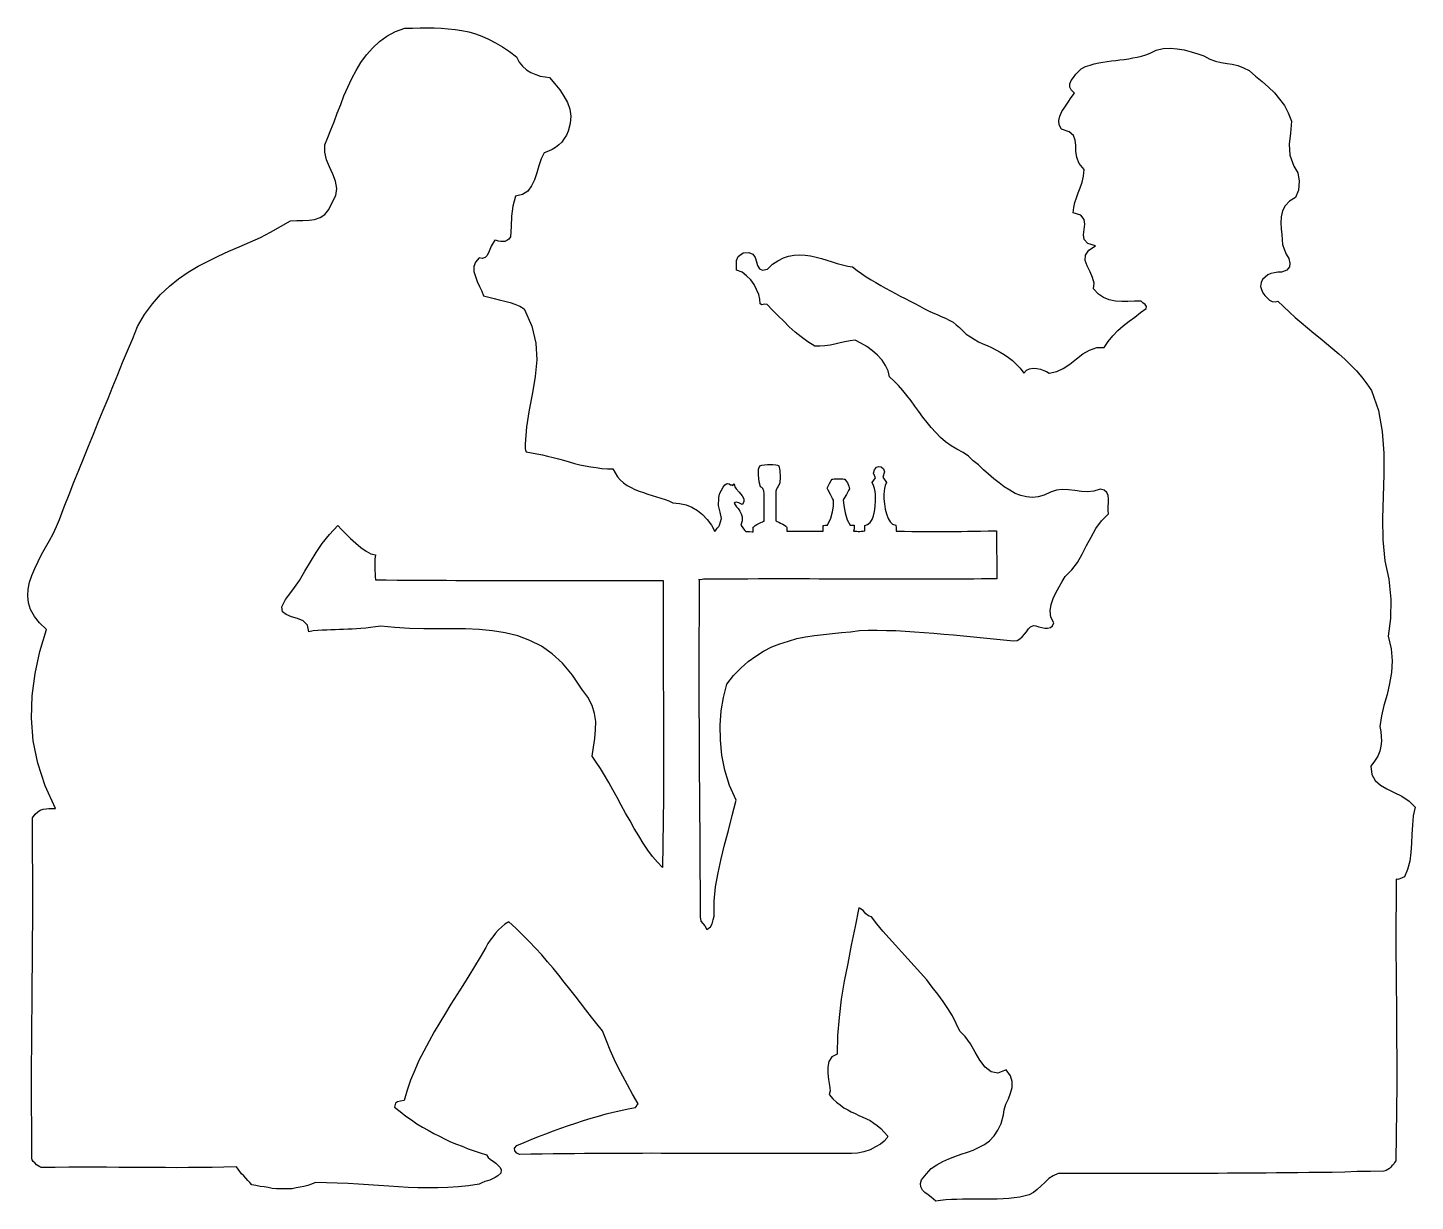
# Model space of a CAD drawing. Extents: x 689 to 850, y 113 to 249.
import ezdxf

# ---------------------------------------------------------------- set-up
doc = ezdxf.new("R2010")
doc.units = 0
doc.layers.add('7', color=7, linetype='CONTINUOUS')

msp = doc.modelspace()

# ---------------------------------------------------------------- linework, layer by layer
at = {"layer": '7', "linetype": 'CONTINUOUS'}
for points in [[(772.36, 194.33), (772.36, 194.33), (772.32, 194.29), (772.28, 194.17), (772.16, 194.01), (771.8, 194.21), (771.51, 194.29), (771.35, 194.25), (771.23, 194.17), (771.35, 193.97), (771.51, 193.73), (771.71, 193.53), (771.92, 193.24), (772.08, 192.92), (772.16, 192.56), (772.16, 192.11), (772.04, 191.59), (772.16, 191.42), (772.32, 191.18), (772.48, 190.98), (772.61, 190.86), (772.73, 190.86), (773.05, 190.86), (773.33, 190.82), (773.45, 190.82), (773.45, 190.94), (773.45, 191.14), (773.45, 191.3), (773.45, 191.38), (773.53, 191.42), (773.7, 191.55), (773.9, 191.67), (774.1, 191.79), (774.34, 191.91), (774.55, 191.99), (774.67, 192.07), (774.75, 192.07), (774.75, 193.48), (774.75, 194.58), (774.75, 195.3), (774.71, 195.59), (774.63, 195.75), (774.59, 195.87), (774.46, 195.99), (774.3, 196.07), (774.14, 196.64), (774.06, 197.45), (774.06, 198.13), (774.22, 198.5), (774.46, 198.58), (774.79, 198.62), (775.11, 198.66), (775.48, 198.66), (775.76, 198.66), (776.08, 198.62), (776.28, 198.58), (776.44, 198.5), (776.57, 197.97), (776.61, 197.2), (776.57, 196.52), (776.37, 196.11), (776.32, 196.07), (776.24, 195.95), (776.16, 195.79), (776.08, 195.55), (776.08, 195.02), (776.08, 193.85), (776.08, 192.68), (776.08, 192.15), (776.12, 192.11), (776.24, 192.03), (776.44, 191.95), (776.65, 191.83), (776.89, 191.71), (777.09, 191.59), (777.25, 191.5), (777.33, 191.42), (777.38, 191.34), (777.38, 191.14), (777.38, 190.98), (777.38, 190.9), (777.74, 190.9), (778.18, 190.9), (778.75, 190.9), (779.36, 190.9), (779.96, 190.9), (780.57, 190.9), (781.13, 190.9), (781.58, 190.9), (781.58, 190.98), (781.58, 191.22), (781.58, 191.42), (781.58, 191.55), (781.66, 191.55), (781.82, 191.59), (782.02, 191.59), (782.11, 191.59), (782.47, 192.43), (782.67, 193.16), (782.79, 193.81), (782.79, 194.5), (782.67, 194.7), (782.43, 195.18), (782.19, 195.67), (782.06, 195.91), (782.15, 196.07), (782.35, 196.44), (782.51, 196.8), (782.63, 196.96), (782.71, 196.96), (782.87, 197), (783.12, 197), (783.4, 197), (783.64, 197), (783.88, 197), (784.05, 196.96), (784.13, 196.96), (784.21, 196.84), (784.41, 196.52), (784.57, 196.15), (784.65, 195.83), (784.53, 195.63), (784.29, 195.18), (784.05, 194.74), (783.92, 194.54), (784, 193.89), (784.17, 193.04), (784.37, 192.23), (784.73, 191.59), (785.18, 191.59), (785.18, 191.5), (785.18, 191.34), (785.18, 191.14), (785.14, 190.9), (785.26, 190.9), (785.38, 190.9), (785.5, 190.9), (785.66, 190.86), (785.86, 190.86), (786.03, 190.9), (786.23, 190.9), (786.43, 190.94), (786.43, 191.1), (786.43, 191.3), (786.43, 191.5), (786.43, 191.55), (786.75, 191.67), (787.04, 191.91), (787.28, 192.27), (787.44, 192.68), (787.56, 193.2), (787.64, 193.77), (787.68, 194.46), (787.68, 195.18), (787.64, 195.51), (787.56, 195.87), (787.44, 196.23), (787.28, 196.56), (787.68, 197.12), (787.44, 197.65), (787.56, 198.05), (787.81, 198.34), (788.05, 198.42), (788.33, 198.38), (788.61, 198.17), (788.73, 197.81), (788.53, 197.2), (788.94, 196.56), (788.82, 196.23), (788.73, 195.87), (788.69, 195.55), (788.65, 195.18), (788.65, 194.66), (788.73, 194.09), (788.82, 193.48), (788.94, 192.92), (789.14, 192.39), (789.38, 191.99), (789.67, 191.71), (790.03, 191.62), (790.03, 191.55), (790.07, 191.34), (790.07, 191.1), (790.07, 190.9), (791.04, 190.9), (791.89, 190.86), (792.66, 190.86), (793.38, 190.86), (794.07, 190.86), (794.68, 190.86), (795.28, 190.86), (795.85, 190.86), (796.46, 190.86), (797.06, 190.86), (797.67, 190.86), (798.36, 190.9), (799.08, 190.9), (799.89, 190.9), (800.78, 190.94), (801.75, 190.94), (801.79, 185.36), (800.9, 185.36), (800.01, 185.36), (799.12, 185.32), (798.23, 185.32), (797.31, 185.32), (796.38, 185.32), (795.45, 185.32), (794.52, 185.32), (793.55, 185.32), (792.62, 185.32), (791.6, 185.32), (790.63, 185.32), (789.62, 185.32), (788.61, 185.32), (787.6, 185.32), (786.55, 185.32), (785.5, 185.32), (784.41, 185.32), (783.36, 185.32), (782.23, 185.32), (781.13, 185.32), (780, 185.36), (778.83, 185.36), (777.66, 185.36), (776.49, 185.36), (775.27, 185.36), (774.06, 185.36), (772.85, 185.32), (771.55, 185.32), (770.3, 185.32), (769.01, 185.32), (767.67, 185.32), (767.51, 185.28), (767.31, 185.24), (767.19, 185.24), (767.19, 185.32), (767.15, 174.24), (767.19, 164.06), (767.27, 154.72), (767.31, 146.07), (767.39, 145.58), (767.59, 145.3), (767.84, 145.02), (768.08, 144.61), (768.48, 144.9), (768.68, 145.26), (768.81, 145.7), (768.93, 146.15), (768.93, 147.89), (769.09, 149.54), (769.37, 151.2), (769.73, 152.82), (770.14, 154.44), (770.58, 156.09), (771.03, 157.83), (771.47, 159.65), (770.7, 161.35), (770.18, 163.13), (769.82, 164.87), (769.65, 166.6), (769.61, 168.34), (769.73, 170), (770.02, 171.58), (770.38, 173.11), (771.19, 174.12), (772.04, 174.97), (772.89, 175.74), (773.78, 176.39), (774.67, 176.95), (775.64, 177.44), (776.57, 177.8), (777.58, 178.13), (778.55, 178.41), (779.56, 178.61), (780.57, 178.77), (781.62, 178.89), (782.67, 179.02), (783.72, 179.14), (784.77, 179.22), (785.82, 179.34), (786.84, 179.38), (787.89, 179.38), (788.94, 179.34), (790.03, 179.34), (791.12, 179.26), (792.21, 179.22), (793.34, 179.14), (794.47, 179.05), (795.61, 178.93), (796.74, 178.85), (797.91, 178.73), (799.08, 178.61), (800.22, 178.49), (801.39, 178.37), (802.56, 178.29), (803.73, 178.17), (804.14, 178.21), (804.46, 178.37), (804.74, 178.61), (804.99, 178.93), (805.23, 179.22), (805.47, 179.54), (805.71, 179.78), (806.04, 179.94), (806.32, 179.9), (806.68, 179.78), (807.01, 179.7), (807.37, 179.62), (807.69, 179.62), (808.02, 179.7), (808.26, 179.9), (808.42, 180.23), (808.06, 180.91), (807.98, 181.64), (808.1, 182.37), (808.34, 183.06), (808.66, 183.74), (809.03, 184.43), (809.39, 185.04), (809.72, 185.64), (810.52, 186.41), (811.17, 187.26), (811.7, 188.23), (812.22, 189.24), (812.75, 190.21), (813.31, 191.22), (813.96, 192.11), (814.77, 192.92), (814.73, 193.32), (814.73, 193.77), (814.77, 194.21), (814.77, 194.66), (814.73, 195.06), (814.57, 195.39), (814.28, 195.67), (813.8, 195.79), (813.07, 195.55), (812.34, 195.47), (811.62, 195.51), (810.85, 195.63), (810.12, 195.71), (809.39, 195.75), (808.71, 195.67), (808.02, 195.43), (807.29, 195.1), (806.6, 194.9), (805.92, 194.82), (805.23, 194.9), (804.58, 195.06), (803.93, 195.3), (803.29, 195.67), (802.64, 196.07), (802.04, 196.52), (801.43, 197), (800.82, 197.53), (800.22, 198.05), (799.65, 198.62), (799.04, 199.1), (798.48, 199.63), (797.87, 200.07), (797.14, 200.44), (796.46, 200.84), (795.81, 201.29), (795.24, 201.81), (794.68, 202.38), (794.15, 202.94), (793.67, 203.55), (793.18, 204.16), (792.7, 204.8), (792.25, 205.45), (791.81, 206.06), (791.32, 206.66), (790.84, 207.27), (790.35, 207.84), (789.83, 208.36), (789.3, 208.85), (789.14, 209.53), (788.86, 210.18), (788.45, 210.79), (787.93, 211.35), (787.32, 211.88), (786.67, 212.36), (785.99, 212.77), (785.3, 213.13), (784.73, 213.05), (784.13, 212.93), (783.56, 212.81), (782.95, 212.65), (782.39, 212.53), (781.78, 212.45), (781.22, 212.4), (780.61, 212.4), (779.8, 212.93), (779.03, 213.5), (778.35, 214.06), (777.66, 214.67), (777.01, 215.32), (776.37, 215.96), (775.72, 216.61), (775.07, 217.25), (774.83, 217.3), (774.63, 217.25), (774.46, 217.22), (774.26, 217.34), (774.22, 217.86), (774.1, 218.43), (773.86, 218.99), (773.57, 219.6), (773.17, 220.13), (772.69, 220.61), (772.16, 221.02), (771.51, 221.26), (771.51, 221.86), (771.51, 222.39), (771.71, 222.83), (772.28, 223.28), (772.97, 223.32), (773.41, 223.12), (773.7, 222.71), (773.86, 222.23), (773.98, 221.78), (774.18, 221.42), (774.55, 221.26), (775.11, 221.38), (775.72, 221.95), (776.32, 222.35), (776.97, 222.67), (777.58, 222.87), (778.22, 223), (778.87, 223.04), (779.52, 223), (780.12, 222.92), (780.77, 222.75), (781.42, 222.59), (782.02, 222.43), (782.63, 222.23), (783.24, 222.03), (783.84, 221.86), (784.45, 221.7), (785.02, 221.62), (785.54, 221.22), (786.07, 220.85), (786.59, 220.49), (787.16, 220.13), (787.72, 219.8), (788.29, 219.48), (788.86, 219.16), (789.42, 218.83), (789.99, 218.55), (790.55, 218.23), (791.12, 217.94), (791.69, 217.66), (792.25, 217.38), (792.82, 217.05), (793.38, 216.77), (793.91, 216.49), (794.35, 216.29), (794.84, 216.08), (795.32, 215.88), (795.81, 215.68), (796.25, 215.44), (796.7, 215.19), (797.06, 214.91), (797.43, 214.59), (797.83, 214.18), (798.23, 213.82), (798.72, 213.5), (799.16, 213.21), (799.65, 212.93), (800.14, 212.69), (800.66, 212.49), (801.15, 212.24), (801.67, 212), (802.16, 211.72), (802.64, 211.43), (803.13, 211.11), (803.61, 210.75), (804.06, 210.3), (804.5, 209.86), (804.91, 209.29), (805.23, 209.62), (805.59, 209.78), (806, 209.86), (806.44, 209.82), (806.85, 209.74), (807.25, 209.58), (807.57, 209.45), (807.86, 209.29), (808.75, 209.45), (809.51, 209.82), (810.28, 210.34), (811.05, 210.95), (811.78, 211.51), (812.55, 211.96), (813.39, 212.24), (814.28, 212.24), (814.73, 212.97), (815.25, 213.62), (815.86, 214.22), (816.47, 214.79), (817.15, 215.32), (817.84, 215.8), (818.49, 216.33), (819.13, 216.81), (819.18, 217.01), (819.01, 217.25), (818.77, 217.46), (818.57, 217.66), (817.8, 217.66), (817.03, 217.62), (816.31, 217.62), (815.58, 217.66), (814.85, 217.82), (814.2, 218.06), (813.6, 218.47), (813.03, 219.07), (813.11, 219.72), (812.91, 220.41), (812.63, 221.06), (812.3, 221.74), (812.06, 222.39), (812.1, 223), (812.47, 223.56), (813.27, 224.09), (812.38, 224.37), (811.94, 224.82), (811.86, 225.34), (811.94, 225.99), (812.02, 226.59), (811.94, 227.16), (811.53, 227.65), (810.65, 227.93), (810.73, 228.53), (810.85, 229.1), (811.05, 229.67), (811.25, 230.23), (811.49, 230.84), (811.7, 231.49), (811.86, 232.17), (811.94, 232.94), (811.37, 233.67), (811.09, 234.36), (810.97, 235.08), (810.97, 235.77), (810.89, 236.38), (810.69, 236.9), (810.2, 237.35), (809.31, 237.63), (809.03, 238.16), (808.99, 238.64), (809.11, 239.17), (809.35, 239.69), (809.67, 240.22), (810.08, 240.78), (810.44, 241.31), (810.81, 241.84), (810.44, 242.2), (810.28, 242.52), (810.28, 242.93), (810.44, 243.29), (810.69, 243.65), (810.97, 244.02), (811.29, 244.34), (811.58, 244.66), (812.1, 244.91), (812.63, 245.07), (813.11, 245.23), (813.64, 245.35), (814.12, 245.43), (814.61, 245.51), (815.13, 245.59), (815.62, 245.63), (816.1, 245.72), (816.59, 245.76), (817.11, 245.84), (817.6, 245.92), (818.08, 246), (818.61, 246.12), (819.09, 246.28), (819.62, 246.48), (820.31, 246.81), (821.12, 247.01), (821.92, 247.05), (822.73, 246.97), (823.58, 246.85), (824.39, 246.64), (825.16, 246.4), (825.85, 246.16), (826.53, 245.8), (827.22, 245.55), (827.87, 245.39), (828.55, 245.27), (829.16, 245.19), (829.81, 245.03), (830.45, 244.79), (831.1, 244.46), (831.87, 243.82), (832.64, 243.17), (833.37, 242.52), (834.05, 241.87), (834.66, 241.15), (835.23, 240.38), (835.67, 239.53), (836.03, 238.56), (835.91, 237.19), (835.75, 235.89), (835.83, 234.64), (836.32, 233.35), (836.76, 232.58), (836.92, 231.61), (836.84, 230.56), (836.52, 229.71), (835.79, 229.26), (835.3, 228.74), (834.98, 228.13), (834.82, 227.44), (834.78, 226.76), (834.82, 226.07), (834.9, 225.38), (834.94, 224.78), (834.98, 224.25), (835.18, 223.68), (835.43, 223.12), (835.71, 222.59), (835.83, 222.07), (835.79, 221.62), (835.51, 221.26), (834.86, 221.02), (834.46, 221.02), (834.05, 220.93), (833.65, 220.85), (833.28, 220.69), (832.96, 220.45), (832.68, 220.17), (832.52, 219.8), (832.43, 219.36), (832.56, 218.99), (832.72, 218.63), (832.92, 218.31), (833.2, 218.02), (833.49, 217.78), (833.81, 217.62), (834.13, 217.58), (834.46, 217.66), (835.1, 217.01), (835.79, 216.37), (836.48, 215.76), (837.16, 215.15), (837.89, 214.55), (838.62, 213.94), (839.39, 213.33), (840.12, 212.73), (840.84, 212.12), (841.53, 211.51), (842.26, 210.87), (842.95, 210.22), (843.59, 209.53), (844.2, 208.81), (844.81, 208.04), (845.33, 207.27), (846.14, 204.93), (846.58, 202.5), (846.79, 199.99), (846.79, 197.49), (846.71, 194.94), (846.62, 192.39), (846.67, 189.89), (846.87, 187.46), (847.35, 185.32), (847.59, 183.01), (847.56, 180.75), (847.27, 178.69), (847.63, 177.24), (847.76, 175.82), (847.68, 174.49), (847.43, 173.19), (847.15, 171.9), (846.79, 170.65), (846.5, 169.43), (846.3, 168.18), (846.42, 167.61), (846.46, 167.05), (846.5, 166.48), (846.42, 165.92), (846.3, 165.31), (846.06, 164.74), (845.7, 164.18), (845.25, 163.57), (845.37, 162.6), (845.78, 161.91), (846.38, 161.39), (847.11, 160.94), (847.96, 160.54), (848.85, 160.1), (849.7, 159.53), (850.43, 158.8), (850.18, 157.79), (850.1, 156.74), (850.02, 155.69), (849.98, 154.6), (849.9, 153.55), (849.78, 152.54), (849.54, 151.56), (849.17, 150.72), (848.89, 150.59), (848.65, 150.47), (848.4, 150.39), (848.2, 150.43), (848.16, 142.83), (848.24, 134.91), (848.28, 126.58), (848.16, 117.69), (848, 117.49), (847.88, 117.28), (847.72, 117.12), (847.59, 116.96), (847.43, 116.8), (847.23, 116.68), (847.03, 116.56), (846.79, 116.48), (845.21, 116.44), (843.67, 116.44), (842.22, 116.39), (840.76, 116.35), (839.39, 116.35), (838.05, 116.35), (836.76, 116.31), (835.51, 116.31), (834.29, 116.31), (833.08, 116.27), (831.95, 116.27), (830.82, 116.27), (829.69, 116.27), (828.59, 116.27), (827.5, 116.23), (826.45, 116.23), (825.4, 116.23), (824.35, 116.23), (823.3, 116.23), (822.29, 116.23), (821.24, 116.23), (820.19, 116.23), (819.13, 116.23), (818.08, 116.23), (817.03, 116.23), (815.94, 116.23), (814.81, 116.23), (813.68, 116.23), (812.55, 116.23), (811.37, 116.23), (810.16, 116.23), (808.91, 116.23), (808.34, 115.95), (807.82, 115.63), (807.37, 115.18), (806.93, 114.78), (806.48, 114.37), (806.04, 114.01), (805.55, 113.73), (805.07, 113.61), (804.46, 113.48), (803.81, 113.4), (803.17, 113.32), (802.52, 113.28), (801.83, 113.24), (801.19, 113.24), (800.5, 113.24), (799.81, 113.24), (799.12, 113.24), (798.44, 113.24), (797.79, 113.24), (797.14, 113.2), (796.5, 113.2), (795.85, 113.16), (795.24, 113.08), (794.68, 113), (794.44, 113.24), (794.15, 113.48), (793.79, 113.73), (793.42, 114.01), (793.14, 114.29), (792.94, 114.66), (792.9, 115.06), (793.02, 115.5), (793.59, 116.19), (794.15, 116.8), (794.8, 117.24), (795.49, 117.61), (796.21, 117.93), (796.9, 118.21), (797.63, 118.46), (798.36, 118.7), (799.04, 118.94), (799.73, 119.27), (800.34, 119.59), (800.94, 120.03), (801.47, 120.6), (801.91, 121.25), (802.28, 122.05), (802.56, 123.03), (802.64, 123.63), (802.84, 124.28), (803.13, 124.92), (803.37, 125.57), (803.57, 126.22), (803.57, 126.91), (803.37, 127.59), (802.88, 128.28), (801.91, 127.88), (801.11, 128.04), (800.42, 128.6), (799.81, 129.41), (799.25, 130.34), (798.72, 131.31), (798.11, 132.16), (797.47, 132.77), (797.06, 133.66), (796.62, 134.55), (796.09, 135.39), (795.53, 136.24), (794.92, 137.09), (794.27, 137.9), (793.63, 138.75), (792.9, 139.56), (792.17, 140.37), (791.44, 141.18), (790.72, 141.98), (789.99, 142.79), (789.26, 143.6), (788.53, 144.41), (787.85, 145.26), (787.2, 146.07), (786.96, 146.15), (786.75, 146.27), (786.55, 146.43), (786.39, 146.59), (786.23, 146.8), (786.07, 146.92), (785.9, 147.04), (785.74, 147.12), (785.3, 144.94), (784.85, 142.79), (784.45, 140.65), (784.05, 138.59), (783.68, 136.49), (783.44, 134.38), (783.28, 132.28), (783.24, 130.1), (782.59, 129.78), (782.27, 129.25), (782.15, 128.6), (782.15, 127.88), (782.23, 127.15), (782.35, 126.46), (782.39, 125.85), (782.31, 125.41), (782.71, 124.92), (783.16, 124.52), (783.56, 124.2), (784, 123.87), (784.45, 123.63), (784.85, 123.39), (785.3, 123.19), (785.74, 122.98), (786.19, 122.78), (786.63, 122.58), (787.04, 122.38), (787.48, 122.09), (787.89, 121.81), (788.29, 121.45), (788.69, 121.04), (789.1, 120.56), (788.98, 120.32), (788.69, 119.99), (788.25, 119.63), (787.68, 119.31), (787.04, 118.98), (786.31, 118.74), (785.58, 118.58), (784.89, 118.54), (783.4, 118.54), (781.94, 118.54), (780.57, 118.54), (779.19, 118.54), (777.86, 118.54), (776.57, 118.54), (775.31, 118.54), (774.1, 118.54), (772.89, 118.54), (771.71, 118.54), (770.54, 118.54), (769.41, 118.54), (768.28, 118.54), (767.15, 118.54), (766.06, 118.54), (764.97, 118.54), (763.87, 118.54), (762.78, 118.54), (761.69, 118.58), (760.6, 118.54), (759.51, 118.54), (758.42, 118.54), (757.29, 118.54), (756.15, 118.54), (755.02, 118.54), (753.85, 118.54), (752.68, 118.5), (751.46, 118.5), (750.21, 118.5), (748.92, 118.46), (747.62, 118.46), (746.29, 118.42), (745.97, 118.58), (745.76, 118.86), (745.72, 119.18), (745.97, 119.47), (746.82, 119.83), (747.66, 120.16), (748.51, 120.52), (749.36, 120.84), (750.25, 121.17), (751.1, 121.49), (751.99, 121.81), (752.84, 122.09), (753.73, 122.38), (754.62, 122.66), (755.47, 122.9), (756.36, 123.15), (757.2, 123.35), (758.09, 123.55), (758.94, 123.75), (759.79, 123.91), (759.91, 124.04), (759.95, 124.16), (759.99, 124.24), (760.07, 124.32), (759.43, 125.45), (758.86, 126.54), (758.3, 127.55), (757.77, 128.56), (757.29, 129.53), (756.84, 130.58), (756.4, 131.64), (755.95, 132.81), (755.3, 133.62), (754.66, 134.42), (754.01, 135.27), (753.4, 136.08), (752.76, 136.89), (752.15, 137.66), (751.5, 138.47), (750.86, 139.28), (750.21, 140.08), (749.56, 140.85), (748.88, 141.66), (748.15, 142.43), (747.42, 143.2), (746.65, 143.97), (745.88, 144.73), (745.04, 145.5), (744.59, 145.22), (744.23, 144.9), (743.82, 144.53), (743.5, 144.17), (743.18, 143.76), (742.89, 143.36), (742.61, 142.95), (742.37, 142.51), (741.72, 141.38), (741.07, 140.29), (740.39, 139.2), (739.7, 138.1), (739.01, 137.01), (738.33, 135.92), (737.68, 134.87), (737.03, 133.78), (736.38, 132.69), (735.78, 131.6), (735.17, 130.46), (734.61, 129.37), (734.12, 128.24), (733.64, 127.07), (733.23, 125.9), (732.87, 124.72), (732.46, 124.64), (732.1, 124.56), (731.86, 124.4), (731.78, 123.95), (732.42, 123.43), (733.07, 122.9), (733.72, 122.46), (734.36, 122.01), (735.01, 121.61), (735.66, 121.25), (736.35, 120.88), (736.99, 120.56), (737.64, 120.23), (738.28, 119.91), (738.97, 119.63), (739.62, 119.39), (740.31, 119.1), (741.03, 118.86), (741.72, 118.62), (742.45, 118.38), (742.65, 118.09), (742.93, 117.85), (743.22, 117.65), (743.54, 117.41), (743.82, 117.16), (744.03, 116.92), (744.15, 116.64), (744.11, 116.27), (743.78, 115.95), (743.46, 115.75), (743.14, 115.59), (742.85, 115.46), (742.57, 115.38), (742.25, 115.3), (741.92, 115.14), (741.6, 114.98), (740.35, 114.78), (739.17, 114.66), (737.96, 114.58), (736.79, 114.54), (735.66, 114.54), (734.49, 114.54), (733.35, 114.58), (732.22, 114.66), (731.09, 114.74), (729.92, 114.82), (728.75, 114.9), (727.57, 114.98), (726.36, 115.06), (725.11, 115.1), (723.85, 115.14), (722.56, 115.18), (722.11, 114.98), (721.67, 114.82), (721.22, 114.7), (720.78, 114.62), (720.34, 114.54), (719.85, 114.45), (719.41, 114.45), (718.96, 114.45), (718.48, 114.45), (718.03, 114.45), (717.55, 114.49), (717.06, 114.58), (716.62, 114.66), (716.13, 114.7), (715.65, 114.82), (715.16, 114.9), (714.96, 115.18), (714.72, 115.43), (714.47, 115.67), (714.23, 115.95), (713.99, 116.19), (713.79, 116.44), (713.59, 116.72), (713.38, 117), (711.93, 116.96), (710.55, 116.92), (709.18, 116.92), (707.8, 116.92), (706.47, 116.88), (705.14, 116.92), (703.76, 116.92), (702.43, 116.92), (701.09, 116.92), (699.72, 116.92), (698.3, 116.96), (696.89, 116.96), (695.39, 116.96), (693.9, 116.96), (692.32, 116.92), (690.7, 116.92), (690.54, 117), (690.34, 117.12), (690.14, 117.24), (689.94, 117.45), (689.77, 117.61), (689.65, 117.81), (689.61, 118.01), (689.61, 118.17), (689.57, 127.63), (689.65, 137.09), (689.73, 146.92), (689.69, 157.59), (689.98, 157.99), (690.3, 158.28), (690.58, 158.48), (690.91, 158.6), (691.27, 158.64), (691.59, 158.68), (691.96, 158.68), (692.36, 158.68), (691.15, 161.31), (690.3, 163.94), (689.77, 166.52), (689.57, 169.15), (689.65, 171.78), (689.98, 174.36), (690.54, 176.91), (691.31, 179.46), (690.5, 180.23), (689.9, 181), (689.45, 181.8), (689.21, 182.57), (689.13, 183.38), (689.17, 184.15), (689.33, 184.96), (689.61, 185.76), (689.94, 186.57), (690.34, 187.38), (690.74, 188.19), (691.19, 189), (691.67, 189.81), (692.08, 190.61), (692.48, 191.46), (692.81, 192.27), (693.37, 193.73), (693.94, 195.18), (694.5, 196.6), (695.07, 198.01), (695.64, 199.43), (696.2, 200.8), (696.77, 202.18), (697.33, 203.59), (697.9, 204.97), (698.47, 206.34), (699.03, 207.72), (699.6, 209.13), (700.16, 210.5), (700.73, 211.88), (701.34, 213.29), (701.9, 214.71), (702.71, 216.08), (703.64, 217.34), (704.57, 218.43), (705.62, 219.4), (706.67, 220.25), (707.76, 221.02), (708.94, 221.7), (710.11, 222.31), (711.28, 222.87), (712.49, 223.44), (713.71, 223.97), (714.96, 224.49), (716.17, 225.06), (717.34, 225.66), (718.52, 226.31), (719.69, 227), (720.42, 227.04), (721.1, 227.04), (721.83, 227.08), (722.48, 227.16), (723.13, 227.36), (723.65, 227.73), (724.14, 228.29), (724.5, 229.1), (724.94, 229.95), (725.07, 230.76), (724.9, 231.61), (724.58, 232.42), (724.22, 233.26), (723.85, 234.07), (723.65, 234.96), (723.65, 235.81), (724.02, 236.66), (724.38, 237.55), (724.74, 238.48), (725.11, 239.49), (725.51, 240.5), (725.88, 241.51), (726.32, 242.52), (726.8, 243.53), (727.29, 244.46), (727.86, 245.39), (728.5, 246.28), (729.23, 247.09), (730, 247.82), (730.89, 248.46), (731.86, 248.99), (732.95, 249.39), (733.84, 249.39), (734.73, 249.43), (735.58, 249.43), (736.38, 249.43), (737.19, 249.39), (738, 249.31), (738.81, 249.23), (739.58, 249.11), (740.39, 248.95), (741.16, 248.71), (741.92, 248.46), (742.69, 248.1), (743.5, 247.7), (744.31, 247.21), (745.12, 246.69), (745.93, 246.04), (746.25, 245.43), (746.65, 244.95), (747.1, 244.54), (747.62, 244.22), (748.19, 243.98), (748.71, 243.82), (749.28, 243.73), (749.77, 243.65), (750.41, 242.93), (750.98, 242.2), (751.46, 241.47), (751.87, 240.74), (752.15, 239.98), (752.27, 239.17), (752.19, 238.32), (751.95, 237.43), (751.75, 236.94), (751.5, 236.54), (751.22, 236.13), (750.86, 235.81), (750.49, 235.53), (750.09, 235.29), (749.65, 235.08), (749.16, 234.88), (748.8, 234.19), (748.55, 233.39), (748.31, 232.58), (748.03, 231.77), (747.7, 231.04), (747.26, 230.43), (746.65, 230.03), (745.84, 229.87), (745.52, 228.7), (745.36, 227.52), (745.32, 226.31), (745.24, 225.14), (745.04, 224.85), (744.83, 224.69), (744.59, 224.57), (744.35, 224.57), (744.11, 224.57), (743.86, 224.61), (743.62, 224.69), (743.42, 224.73), (743.22, 224.41), (743.01, 224.05), (742.85, 223.64), (742.69, 223.28), (742.49, 222.92), (742.29, 222.71), (741.96, 222.59), (741.6, 222.67), (741.16, 222.19), (740.99, 221.66), (740.99, 221.1), (741.16, 220.53), (741.36, 219.92), (741.64, 219.36), (741.92, 218.79), (742.12, 218.27), (742.73, 218.1), (743.34, 217.94), (743.94, 217.82), (744.59, 217.66), (745.2, 217.5), (745.76, 217.3), (746.33, 217.05), (746.85, 216.77), (747.74, 214.75), (748.19, 212.77), (748.31, 210.83), (748.11, 208.89), (747.79, 206.99), (747.42, 205.01), (747.1, 203.03), (746.94, 201.01), (746.94, 200.72), (746.94, 200.52), (746.98, 200.32), (747.06, 200.12), (747.7, 200.03), (748.31, 199.91), (748.96, 199.79), (749.56, 199.63), (750.21, 199.47), (750.82, 199.31), (751.42, 199.15), (752.07, 198.98), (752.68, 198.78), (753.32, 198.62), (753.93, 198.5), (754.58, 198.38), (755.22, 198.3), (755.87, 198.21), (756.52, 198.17), (757.16, 198.17), (757.41, 197.69), (757.69, 197.24), (758.01, 196.88), (758.38, 196.52), (758.82, 196.23), (759.27, 195.99), (759.71, 195.75), (760.2, 195.55), (760.72, 195.39), (761.21, 195.22), (761.73, 195.06), (762.22, 194.9), (762.74, 194.74), (763.23, 194.58), (763.67, 194.42), (764.12, 194.21), (764.88, 194.13), (765.65, 193.97), (766.34, 193.69), (766.99, 193.32), (767.55, 192.84), (768.12, 192.27), (768.6, 191.62), (769.01, 190.86), (769.13, 191.02), (769.29, 191.26), (769.45, 191.46), (769.53, 191.62), (769.78, 192.39), (769.61, 193.12), (769.41, 193.89), (769.45, 194.74), (769.49, 195.1), (769.61, 195.39), (769.78, 195.67), (769.98, 196.03), (770.18, 196.31), (770.34, 196.4), (770.46, 196.44), (770.66, 196.4), (770.83, 196.31), (770.99, 196.28), (771.11, 196.23), (771.23, 196.4), (771.27, 196.23), (771.31, 196.07), (771.39, 195.95), (771.47, 195.83), (771.84, 195.43), (772.16, 195.02), (772.36, 194.66), (772.36, 194.33)], [(729.55, 188.15), (729.47, 187.66), (729.47, 186.65), (729.51, 185.64), (729.55, 185.24), (730.81, 185.24), (732.06, 185.2), (733.27, 185.2), (734.44, 185.2), (735.58, 185.2), (736.71, 185.2), (737.8, 185.2), (738.89, 185.16), (739.94, 185.16), (740.99, 185.16), (742.05, 185.16), (743.06, 185.16), (744.03, 185.16), (745.04, 185.16), (746.01, 185.16), (746.98, 185.16), (747.95, 185.16), (748.92, 185.16), (749.89, 185.16), (750.82, 185.16), (751.79, 185.16), (752.76, 185.16), (753.73, 185.16), (754.7, 185.16), (755.71, 185.16), (756.68, 185.16), (757.69, 185.16), (758.74, 185.16), (759.75, 185.16), (760.8, 185.16), (761.89, 185.16), (762.99, 185.16), (762.99, 176.51), (763.03, 168.14), (763.03, 159.89), (762.9, 151.81), (762.34, 152.41), (761.77, 153.1), (761.21, 153.83), (760.68, 154.64), (760.16, 155.49), (759.63, 156.34), (759.14, 157.23), (758.62, 158.11), (758.13, 159.04), (757.65, 159.93), (757.16, 160.82), (756.68, 161.67), (756.19, 162.52), (755.71, 163.33), (755.22, 164.06), (754.74, 164.74), (754.9, 165.79), (755.06, 166.81), (755.14, 167.82), (755.18, 168.79), (755.02, 169.72), (754.74, 170.65), (754.25, 171.62), (753.53, 172.55), (752.47, 174.16), (751.3, 175.54), (750.09, 176.63), (748.84, 177.52), (747.5, 178.21), (746.09, 178.73), (744.63, 179.09), (743.14, 179.3), (741.6, 179.46), (740.02, 179.54), (738.45, 179.54), (736.83, 179.54), (735.17, 179.54), (733.51, 179.58), (731.82, 179.7), (730.16, 179.86), (729.55, 179.78), (728.99, 179.7), (728.42, 179.62), (727.86, 179.58), (727.33, 179.54), (726.84, 179.5), (726.32, 179.5), (725.83, 179.46), (725.35, 179.46), (724.86, 179.42), (724.38, 179.42), (723.89, 179.38), (723.37, 179.38), (722.84, 179.34), (722.32, 179.3), (721.79, 179.22), (721.63, 179.98), (721.15, 180.47), (720.5, 180.75), (719.77, 180.95), (719.16, 181.2), (718.76, 181.52), (718.68, 182.09), (719.08, 182.97), (719.93, 184.07), (720.7, 185.16), (721.35, 186.25), (721.99, 187.34), (722.64, 188.43), (723.37, 189.48), (724.22, 190.53), (725.19, 191.55), (725.59, 191.1), (726.12, 190.61), (726.64, 190.05), (727.25, 189.52), (727.86, 189), (728.46, 188.59), (729.03, 188.27), (729.55, 188.15)]]:
    msp.add_lwpolyline(points, dxfattribs=at)

doc.saveas('drawing.dxf')
